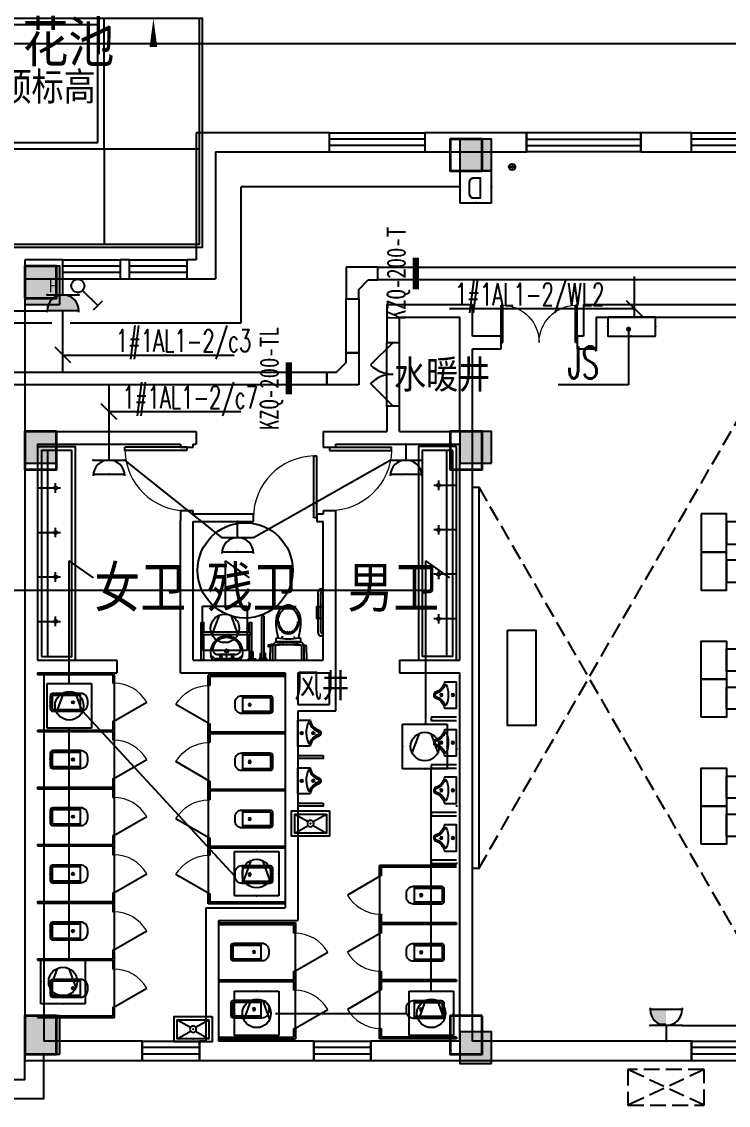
# Model space of a CAD drawing. Extents: x 0 to 302064749, y -59725395 to 1524223.
# Drawn here: x 2115079 to 2126210, y 1491966 to 1509024 of the extents above; entities that cross this region are included whole.
import ezdxf
from ezdxf.enums import TextEntityAlignment as Align

# ---------------------------------------------------------------- set-up
doc = ezdxf.new("R2010")
doc.units = 0
doc.header["$LTSCALE"] = 1000
doc.linetypes.add('DASH', pattern=[0.35, 0.25, -0.1])
for name, color, linetype in [('0-底图', 7, 'Continuous'), ('CABLETRAY', 4, 'Continuous'), ('COLU', 7, 'Continuous'), ('COLU_HATCH', 251, 'Continuous'), ('DIM-照明', 3, 'Continuous'), ('DIM_SYMB', 3, 'Continuous'), ('DOOR_FIRE', 4, 'Continuous'), ('EQUIP-动力', 3, 'Continuous'), ('EQUIP-插座', 3, 'Continuous'), ('EQUIP-消防', 3, 'Continuous'), ('EQUIP-照明', 3, 'Continuous'), ('EQUIP-箱柜', 3, 'Continuous'), ('PUB_TEXT', 7, 'Continuous'), ('STAIR', 2, 'Continuous'), ('TEL_LEAD', 3, 'Continuous'), ('TEXT', 7, 'Continuous'), ('WALL', 2, 'Continuous'), ('WINDOW', 4, 'Continuous'), ('WIRE-照明', 6, 'Continuous'), ('厨卫', 252, 'Continuous'), ('家具', 8, 'Continuous'), ('抗震支吊架', 2, 'Continuous'), ('排水', 153, 'Continuous'), ('看线', 30, 'Continuous'), ('空调外机', 211, 'Continuous')]:
    doc.layers.add(name, color=color, linetype=linetype)
doc.layers.add('砼柱', color=2, linetype='Continuous', lineweight=35)
doc.styles.add('_TCH_DIM', font='SIMPLEX', dxfattribs={"width": 0.8, "height": 5, "bigfont": 'HZTXT'})
doc.styles.add('_TEL_DIM', font='simplex.shx', dxfattribs={"width": 0.8, "height": 3.5, "bigfont": 'gbcbig.shx'})
doc.styles.add('kzcad', font='', dxfattribs={"width": 0.8})
doc.styles.get("Standard").update_dxf_attribs({"font": 'geniso.shx', "bigfont": 'hztxt.shx'})
doc.styles.get('kzcad').set_extended_font_data('SimSun')

# ---------------------------------------------------------------- blocks, each defined once
blk = doc.blocks.new('$equip$00001239')
for p, q in [((-0.5, 1.05), (-0.5, 1)), ((0.5, 1.05), (0.5, 1)), ((0.5, 1), (-0.5, 1)), ((0.5, 0.5), (-0.5, 0.5)), ((0, 0.5), (0, 0))]:
    blk.add_line(p, q)
blk.add_arc((0, 1), 0.5, 180, 0)
for points in [[(0, 0.75), (-0.433, 0.75), (0, 1), (-0.5, 1)], [(0, 0.567), (-0.25, 0.567), (0, 0.75), (-0.433, 0.75)], [(0, 0.5), (0, 0.5), (0, 0.567), (-0.25, 0.567)]]:
    blk.add_solid(points)
at = {"layer": 'EQUIP-照明'}
for p in [(0, 1), (-0.5, 0.5), (0.5, 0.5), (0, 0)]:
    blk.add_point(p, dxfattribs=at)
at = {"layer": 'EQUIP-照明', "flags": 9}
blk.add_attdef('A', (0, 0), '', height=0.00002, dxfattribs=at)
blk = doc.blocks.new('$equip$00002741')
for p, q in [((-0.7, -0.7), (-0.7, 0.7)), ((-0.7, 0.7), (0.7, 0.7)), ((0.7, 0.7), (0.7, -0.7)), ((-0.184, 0.411), (-0.406, -0.194)), ((0.184, 0.411), (0.406, -0.194)), ((0.7, -0.7), (-0.7, -0.7))]:
    blk.add_line(p, q)
at = {"const_width": 0.02}
blk.add_lwpolyline([(-0.7, 0.7), (-0.7, -0.7), (0.7, -0.7), (0.7, 0.7), (-0.7, 0.7), (-0.7, -0.7)], dxfattribs=at)
blk.add_circle((0, 0), 0.45)
for p in [(0, 0.7), (-0.7, 0), (0.7, 0), (0, -0.7)]:
    blk.add_point(p)
at = {"color": 7, "style": '_TEL_DIM', "flags": 1}
for tag in ['A', 'REMARK']:
    blk.add_attdef(tag, text='', height=0.00002, dxfattribs=at).set_placement((0, 0), align=Align.MIDDLE_CENTER)
blk = doc.blocks.new('$equip$00001238')
for p, q in [((0.497, 0.95), (-0.497, 0.95)), ((0.5, 0.5), (-0.5, 0.5)), ((0, 0.5), (0, 0))]:
    blk.add_line(p, q)
blk.add_arc((0, 1), 0.5, 180, 0)
for p in [(0, 0.95), (-0.5, 0.5), (0.5, 0.5), (0, 0)]:
    blk.add_point(p)
at = {"flags": 9}
blk.add_attdef('A', (0, 0), '', height=0.00002, dxfattribs=at)
blk = doc.blocks.new('gfhj')
at = {"layer": 'WIRE-照明'}
blk.add_line((2095261, -1024), (2127296, -1024), dxfattribs=at)
blk = doc.blocks.new('jj')
at = {"layer": '家具', "linetype": 'DASH'}
for points in [[(710804, 819533), (715712, 828033)], [(710804, 825533), (715896, 816713)]]:
    blk.add_lwpolyline(points, dxfattribs=at)
at = {"layer": '家具'}
for points in [[(710704, 819533), (710704, 825533), (710804, 825533), (710804, 819533)], [(714304, 825113), (714304, 824513), (714704, 824513), (714704, 825113)], [(714704, 824988), (714704, 824638), (715054, 824638), (715054, 824988)], [(714304, 824513), (714304, 823913), (714704, 823913), (714704, 824513)], [(714704, 824388), (714704, 824038), (715054, 824038), (715054, 824388)], [(711254, 823283), (711704, 823283), (711704, 821783), (711254, 821783)], [(714304, 822513), (714304, 823113), (714704, 823113), (714704, 822513)], [(714704, 822638), (714704, 822988), (715054, 822988), (715054, 822638)], [(714304, 821913), (714304, 822513), (714704, 822513), (714704, 821913)], [(714704, 822038), (714704, 822388), (715054, 822388), (715054, 822038)], [(714304, 820513), (714304, 821113), (714704, 821113), (714704, 820513)], [(714704, 820638), (714704, 820988), (715054, 820988), (715054, 820638)], [(714304, 819913), (714304, 820513), (714704, 820513), (714704, 819913)], [(714704, 820038), (714704, 820388), (715054, 820388), (715054, 820038)]]:
    blk.add_lwpolyline(points, close=True, dxfattribs=at)
blk = doc.blocks.new('$lvtry$00000202')
at = {"color": 0}
for p, q in [((-110, -40, 0), (-110, -470, 0)), ((100, -30, 0), (-100, -30, 0)), ((110, -470, 0), (110, -40, 0)), ((140, -470, 0), (-140, -470, 0))]:
    blk.add_line(p, q, dxfattribs=at)
at = {"color": 0, "elevation": 0}
blk.add_lwpolyline([(140, -40, 0.414214), (100, 0), (-100, 0, 0.414214), (-140, -40), (-140, -480, 0.414214), (-30, -590), (30, -590, 0.414214), (140, -480)], format="xyb", close=True, dxfattribs=at)
at = {"color": 0}
blk.add_circle((0, -359, 0), 20, dxfattribs=at)
for centre, start, end in [((-100, -40, 0), 90, 180), ((100, -40, 0), 0, 90)]:
    blk.add_arc(centre, 10, start, end, dxfattribs=at)
for p in [(0, 0, 0), (0, -359, 0)]:
    blk.add_point(p, dxfattribs=at)
blk = doc.blocks.new('$TCHSYS$APDOOR2D')
blk.add_line((0.5, 0), (0, 0.866))
at = {"lineweight": 13}
blk.add_arc((0.5, 0), 1, 120, 180, dxfattribs=at)
blk = doc.blocks.new('jjj')
at = {"layer": '家具'}
for p, q in [((710644, 826153), (710644, 822913)), ((710804, 825603), (710444, 825603)), ((710804, 824903), (710444, 824903)), ((710804, 824203), (710444, 824203)), ((710804, 823503), (710444, 823503))]:
    blk.add_line(p, q, dxfattribs=at)
for points in [[(710804, 826213), (710204, 826213), (710204, 822853), (710804, 822853), (710804, 826213)], [(710519, 825678), (710519, 825528)], [(710519, 824978), (710519, 824828)], [(710519, 824278), (710519, 824128)], [(710519, 823578), (710519, 823428)]]:
    blk.add_lwpolyline(points, dxfattribs=at)
blk.add_lwpolyline([(710744, 826153), (710264, 826153), (710264, 822913), (710744, 822913)], close=True, dxfattribs=at)
for centre in [(710519, 825603), (710519, 824903), (710519, 824203), (710519, 823503)]:
    blk.add_circle(centre, 25, dxfattribs=at)
blk = doc.blocks.new('A$C1C523CE6')
at = {"layer": '厨卫'}
for p, q in [((302, 1130), (302, 958)), ((931, 1111), (931, 450, 0)), ((971, 1111), (931, 1111)), ((971, 450, 0), (971, 1111)), ((1105, 1102), (1090, 1117)), ((1160, 1117), (1145, 1102)), ((456, 884), (645, 884)), ((11, 760), (1, 760)), ((11, 700), (1, 700)), ((11, 700), (11, 760)), ((36, 750), (11, 750)), ((16, 710), (11, 710)), ((41, 685), (41, 475, 0)), ((81, 705), (81, 475, 0)), ((467, 770), (444, 770)), ((456, 781), (456, 758)), ((634, 770), (657, 770)), ((645, 781), (645, 758)), ((41, 475), (41, 285)), ((81, 285), (81, 475)), ((951, 430, 0), (951, 430, 0)), ((41, 285, 0), (41, 75, 0)), ((81, 285, 0), (81, 55, 0)), ((11, 60, 0), (1, 60, 0)), ((11, 0, 0), (1, 0, 0)), ((11, 60, 0), (11, 0, 0)), ((16, 50, 0), (11, 50, 0)), ((16, 50, 0), (11, 50, 0)), ((36, 10, 0), (11, 10, 0))]:
    blk.add_line(p, q, dxfattribs=at)
for points in [[(819, 1130), (282, 1130, 0.421203), (259, 1107), (264, 922, 0.384529), (285, 900, 0.020097), (551, 890, 0.020097), (816, 900, 0.384529), (837, 922), (842, 1107, 0.421203)], [(1125, 993), (1125, 993, 0.414214), (1145, 1013), (1145, 1102), (1105, 1102), (1105, 1013, 0.414214)], [(749, 844), (352, 844), (352, 807, 0.472458), (379, 784, -0.097656), (722, 784, 0.472458), (749, 807)], [(551, 307, -0.221073), (451, 353, -0.102493), (395, 459, -0.121565), (397, 590, -0.187395), (480, 701, -0.126952), (551, 719, -0.126952), (621, 701, -0.187395), (704, 590, -0.121565), (706, 459, -0.102493), (650, 353, -0.221073)]]:
    blk.add_lwpolyline(points, format="xyb", close=True, dxfattribs=at)
for points in [[(354, 895, -0.203745), (342, 924), (342, 1130)], [(747, 895, 0.203745), (759, 924), (759, 1130)], [(795, 898, 0.081906), (799, 924), (799, 1130)], [(302, 958), (302, 913), (302, 924, 0.081902), (306, 898)], [(306, 898, 0.32142), (382, 844), (719, 844, 0.300027), (793, 893)], [(352, 898, 0.216674), (382, 884), (414, 884)], [(687, 884), (719, 884, 0.194092), (747, 895)], [(793, 893, 0.019656), (795, 898)], [(390, 786), (366, 671, 0.088113), (356, 473, 0.124068), (415, 339, 0.086475), (483, 282, 0.130408), (551, 265, 0.130408), (618, 282, 0.086475), (686, 339, 0.124068), (745, 473, 0.088113), (735, 671), (712, 786)], [(404, 524, -0.134007), (437, 632, -0.213245), (522, 694, 0.668461), (518, 710, 0.205105), (426, 639, 0.136377), (394, 524)], [(556, 683), (569, 689, 0.801198), (570, 693, 0.05862), (551, 695, 0.05862), (531, 693, 0.801198), (532, 689), (545, 683)], [(707, 524, 0.136377), (675, 639, 0.205105), (583, 710, 0.668461), (579, 694, -0.213245), (664, 632, -0.134007), (697, 524)]]:
    blk.add_lwpolyline(points, format="xyb", dxfattribs=at)
for points in [[(891, 1130), (891, 1117), (1011, 1117), (1011, 1130)], [(913, 1087), (913, 1100), (905, 1100), (905, 1087)], [(926, 1027), (926, 1117), (913, 1117), (913, 1027)], [(975, 1027), (975, 1117), (989, 1117), (989, 1027)], [(989, 1087), (989, 1100), (997, 1100), (997, 1087)], [(1062, 1130), (1062, 1117), (1183, 1117), (1183, 1130)], [(456, 844), (456, 888), (414, 888), (414, 844)], [(645, 844), (645, 888), (687, 888), (687, 844)]]:
    blk.add_lwpolyline(points, close=True, dxfattribs=at)
for points in [[(780, 897), (814, 885), (869, 892), (866, 915), (834, 910)], [(1, 475), (101, 475), (101, 285), (1, 285)]]:
    blk.add_lwpolyline(points, dxfattribs=at)
at = {"layer": '厨卫', "const_width": 20}
blk.add_lwpolyline([(1, 174, 0.39926), (10, 184, 0.39926), (1, 194, 0.39926)], format="xyb", dxfattribs=at)
at = {"layer": '厨卫'}
for centre, radius, start, end in [((16, 685), 25, 0, 90), ((36, 705), 45, 0, 90), ((951, 450, 0), 20, 180.0006, 270.0006), ((951, 450, 0), 20, 269.9999, 0), ((16, 75, 0), 25, 270, 0), ((36, 55, 0), 45, 270, 0)]:
    blk.add_arc(centre, radius, start, end, dxfattribs=at)
blk = doc.blocks.new('x-cw$0$$lvtry$00000178')
for p, q in [((-240, 0), (-270, -79)), ((240, 0), (-240, 0)), ((-237, 0), (239, 0)), ((240, 0), (270, -79)), ((-213, -36), (-271, -91)), ((-179, -23), (181, -23)), ((-141, -105), (141, -105)), ((141, -105), (-141, -105)), ((217, -37), (274, -95))]:
    blk.add_line(p, q)
for centre, radius in [((-99, -65), 16.3), ((2, -172), 31.6), ((101, -65), 16.3)]:
    blk.add_circle(centre, radius)
at = {"lineweight": 13}
blk.add_circle((2, -172), 23, dxfattribs=at)
for centre, radius, start, end in [((28, -152), 307, 166.1751, 244.7296), ((-141, -205), 100, 90, 190.5602), ((-179, -73), 50, 90, 133.181), ((-28, -152), 307, 297.0639, 13.8249), ((141, -205), 100, 349.4398, 90), ((181, -73), 50, 44.5607, 90), ((0, -179), 243, 190.5602, 349.4398), ((0, -201), 250, 245.8071, 296.4628)]:
    blk.add_arc(centre, radius, start, end)
blk.add_point((1, -65, 0))
blk = doc.blocks.new('A$C581F44C0')
at = {"layer": '厨卫'}
for p, q in [((0, 600, 0), (0, 20, 0)), ((40, 600, 0), (0, 600, 0)), ((40, 600, 0), (40, 200, 0)), ((760, 600, 0), (760, 200, 0)), ((800, 600, 0), (760, 600, 0)), ((800, 600, 0), (800, 600, 0)), ((800, 500, 0), (800, 600, 0)), ((800, 500, 0), (800, 20, 0)), ((20, 180, 0), (20, 180, 0)), ((760, 200, 0), (40, 200, 0)), ((780, 180, 0), (780, 180, 0)), ((760, 160, 0), (40, 160, 0)), ((40, 160, 0), (40, 20, 0)), ((760, 160, 0), (760, 20, 0)), ((20, 0, 0), (20, 0, 0)), ((780, 0, 0), (780, 0, 0))]:
    blk.add_line(p, q, dxfattribs=at)
for centre, start, end in [((40, 180, 0), 90, 180), ((40, 180, 0), 180, 270), ((760, 180, 0), 0, 90), ((760, 180, 0), 270, 0), ((20, 20, 0), 180, 270), ((20, 20, 0), 270, 0), ((780, 20, 0), 180, 270), ((780, 20, 0), 270, 0)]:
    blk.add_arc(centre, 20, start, end, dxfattribs=at)
at = {"layer": '厨卫', "xscale": -0.9156193895870736, "yscale": 0.8407079646017699}
blk.add_blockref('x-cw$0$$lvtry$00000178', (402, 600), dxfattribs=at)
blk = doc.blocks.new('$lvtry$00000191')
at = {"color": 0}
for p, q in [((-250, -100, 0), (-39, -219, 0)), ((39, -219, 0), (250, -100, 0)), ((-250, -400, 0), (-39, -281, 0)), ((39, -281, 0), (250, -400, 0))]:
    blk.add_line(p, q, dxfattribs=at)
at = {"color": 0, "elevation": 0}
for points in [[(300, -450), (300, -50), (-300, -50), (-300, -450)], [(250, -400), (250, -100), (-250, -100), (-250, -400)]]:
    blk.add_lwpolyline(points, close=True, dxfattribs=at)
at = {"color": 0}
blk.add_circle((0, -250, 0), 50, dxfattribs=at)
for p in [(0, -100, 0), (0, -250, 0)]:
    blk.add_point(p, dxfattribs=at)
blk = doc.blocks.new('$lvtry$00000222')
at = {"layer": '厨卫', "elevation": 0}
blk.add_lwpolyline([(-205, -191), (-205, 0), (205, 0), (205, -191, 0.268068), (51, -323, -0.317765), (0, -360, -0.317765), (-51, -323, 0.268068)], format="xyb", close=True, dxfattribs=at)
at = {"layer": '厨卫'}
for centre in [(0, -60, 0), (0, -242, 0)]:
    blk.add_circle(centre, 20, dxfattribs=at)
for centre, radius, start, end in [((-152, -175, 0), 10, 114.1084, 248.1394), ((5, -526, 0), 395, 66.6675, 114.1084), ((158, -173, 0), 10, 290.4941, 66.6675), ((-243, -401, 0), 233, 19.2639, 68.1394), ((0, -316, 0), 24, 199.2639, 269.4998), ((0, -316, 0), 24, 270.5002, 340.7361), ((243, -401, 0), 233, 110.4941, 160.7361)]:
    blk.add_arc(centre, radius, start, end, dxfattribs=at)
for p in [(0, -60, 0), (0, -242, 0)]:
    blk.add_point(p, dxfattribs=at)
blk = doc.blocks.new('ng')
at = {"layer": '排水'}
for p, q in [((346041, 781408), (346041, 781308)), ((345991, 781358), (346091, 781358))]:
    blk.add_line(p, q, dxfattribs=at)
blk.add_circle((346041, 781358), 50, dxfattribs=at)
blk = doc.blocks.new('1111')
at = {"layer": 'COLU_HATCH'}
h = blk.add_hatch(color=256, dxfattribs=at)
h.dxf.hatch_style = 1
h.paths.add_polyline_path([(1160442, 1116091), (1160442, 1116591), (1159942, 1116591), (1159942, 1116091)])
h = blk.add_hatch(color=256, dxfattribs=at)
h.dxf.hatch_style = 1
h.paths.add_polyline_path([(1153642, 1113991), (1153642, 1114591), (1153092, 1114591), (1153092, 1113991)])
h = blk.add_hatch(color=256, dxfattribs=at)
h.dxf.hatch_style = 1
h.paths.add_polyline_path([(1153592, 1111491), (1153592, 1111991), (1153092, 1111991), (1153092, 1111491)])
h = blk.add_hatch(color=256, dxfattribs=at)
h.dxf.hatch_style = 1
h.paths.add_polyline_path([(1160442, 1111491), (1160442, 1111991), (1159942, 1111991), (1159942, 1111491)])
h = blk.add_hatch(color=256, dxfattribs=at)
h.dxf.hatch_style = 1
h.paths.add_polyline_path([(1153642, 1102191), (1153642, 1102791), (1153092, 1102791), (1153092, 1102191)])
h = blk.add_hatch(color=256, dxfattribs=at)
h.dxf.hatch_style = 1
h.paths.add_polyline_path([(1160442, 1102041), (1160442, 1102541), (1159942, 1102541), (1159942, 1102041)])
at = {"layer": 'COLU'}
for points in [[(1160442, 1116091), (1160442, 1116591), (1159942, 1116591), (1159942, 1116091)], [(1153642, 1113991), (1153642, 1114591), (1153092, 1114591), (1153092, 1113991)], [(1153592, 1111491), (1153592, 1111991), (1153092, 1111991), (1153092, 1111491)], [(1160442, 1111491), (1160442, 1111991), (1159942, 1111991), (1159942, 1111491)], [(1153642, 1102191), (1153642, 1102791), (1153092, 1102791), (1153092, 1102191)], [(1160442, 1102041), (1160442, 1102541), (1159942, 1102541), (1159942, 1102041)]]:
    blk.add_lwpolyline(points, close=True, dxfattribs=at)
blk = doc.blocks.new('rtyu')
at = {"layer": '砼柱', "lineweight": 35}
for points in [[(2882408, 732240), (2881908, 732240), (2881908, 731740), (2882408, 731740)], [(2882408, 732240), (2881908, 732240), (2881908, 731740), (2882408, 731740)], [(2875708, 730240), (2875208, 730240), (2875208, 729740), (2875708, 729740)], [(2875708, 730240), (2875208, 730240), (2875208, 729740), (2875708, 729740)], [(2875708, 727640), (2875208, 727640), (2875208, 727040), (2875708, 727040)], [(2875708, 727640), (2875208, 727640), (2875208, 727040), (2875708, 727040)], [(2882408, 727640), (2881908, 727640), (2881908, 727040), (2882408, 727040)], [(2882408, 727640), (2881908, 727640), (2881908, 727040), (2882408, 727040)], [(2875708, 718440), (2875208, 718440), (2875208, 717840), (2875708, 717840)], [(2875708, 718440), (2875208, 718440), (2875208, 717840), (2875708, 717840)], [(2882408, 718440), (2881908, 718440), (2881908, 717840), (2882408, 717840)], [(2882408, 718440), (2881908, 718440), (2881908, 717840), (2882408, 717840)]]:
    blk.add_lwpolyline(points, close=True, dxfattribs=at)
blk = doc.blocks.new('A$C6D717843')
at = {"layer": 'TEXT'}
blk.add_blockref('rtyu', (-2821208, -641940), dxfattribs=at)
blk = doc.blocks.new('$WINLIB2D$00000001')
at = {"color": 0}
for points in [[(-0.5, 0.5), (-0.5, -0.5)], [(-0.5, 0.5), (0.5, 0.5)], [(0.5, -0.5), (0.5, 0.5)], [(0.5, 0.1667), (-0.5, 0.1667)], [(0.5, -0.1667), (-0.5, -0.1667)], [(-0.5, -0.5), (0.5, -0.5)]]:
    blk.add_lwpolyline(points, dxfattribs=at)
blk = doc.blocks.new('$DorLib2D$00000001')
for p, q in [((0.45, 0.975), (0.5, 0.975)), ((0.45, 0), (0.45, 0.975)), ((0.5, 0), (0.5, 0.975)), ((0.5, 0), (0.45, 0))]:
    blk.add_line(p, q)
at = {"lineweight": 13}
blk.add_arc((0.475, 0), 0.975, 91.4693, 180, dxfattribs=at)
blk = doc.blocks.new('$DorLib2D$00000116')
at = {"color": 0}
for p, q in [((-0.5, 0), (-0.146, 0.354)), ((0.5, 0), (0.146, 0.354))]:
    blk.add_line(p, q, dxfattribs=at)
for centre, start, end in [((-0.5, 0), 0, 45), ((0.5, 0), 135, 180)]:
    blk.add_arc(centre, 0.5, start, end, dxfattribs=at)
blk = doc.blocks.new('$DorLib2D$00000002')
for p, q in [((-0.5, 0), (-0.5, 0.4875)), ((-0.475, 0.4875), (-0.5, 0.4875)), ((-0.475, 0), (-0.475, 0.4875)), ((0.475, 0), (0.475, 0.4875)), ((0.475, 0.4875), (0.5, 0.4875)), ((0.5, 0), (0.5, 0.4875)), ((-0.5, 0), (-0.475, 0)), ((0.5, 0), (0.475, 0))]:
    blk.add_line(p, q)
at = {"lineweight": 13}
for centre, start, end in [((-0.4875, 0), 0, 88.53072), ((0.4875, 0), 91.46928, 180)]:
    blk.add_arc(centre, 0.4875, start, end, dxfattribs=at)
blk = doc.blocks.new('gfhjghj')
at = {"layer": 'DIM_SYMB'}
blk.add_lwpolyline([(1116482.7, 27403.5, 0, 0, 0), (1119757.7, 27403.5, 0, 0, 0), (1119757.7, 30150.1, 0, 120, 0), (1119757.7, 29700.1, 0, 0, 0)], format="xyseb", dxfattribs=at)
at = {"layer": 'DOOR_FIRE'}
for p, q in [((1123432.7, 24050.1), (1123432.7, 25050.1)), ((1123632.7, 24050.1), (1123632.7, 25050.1))]:
    blk.add_line(p, q, dxfattribs=at)
at = {"layer": 'STAIR'}
for points in [[(1116482.7, 28100.1), (1118982.7, 28100.1), (1118982.7, 30150.1), (1116482.7, 30150.1)], [(1116482.7, 26600.1), (1120482.7, 26600.1), (1120482.7, 30150.1)], [(1116482.7, 26550.1), (1120532.7, 26550.1), (1120532.7, 30150.1), (1118982.7, 30150.1)], [(1118982.7, 28100.1), (1118982.7, 26600.1)], [(1118982.7, 28100.1), (1120482.7, 28100.1)], [(1108932.7, 13850.1), (1108932.7, 13150.1), (1118032.7, 13150.1), (1118032.7, 13850.1)], [(1109232.7, 13850.1), (1109232.7, 13450.1), (1117732.7, 13450.1), (1117732.7, 13850.1)]]:
    blk.add_lwpolyline(points, dxfattribs=at)
for points in [[(1118982.7, 28100.1), (1118982.7, 30150.1), (1116482.7, 30150.1), (1116482.7, 28100.1)], [(1118882.7, 28200.1), (1118882.7, 30050.1), (1116582.7, 30050.1), (1116582.7, 28200.1)]]:
    blk.add_lwpolyline(points, close=True, dxfattribs=at)
at = {"layer": 'WALL'}
for p, q in [((1120432.7, 28350.1), (1120432.7, 26350.1)), ((1122532.7, 28350.1), (1120432.7, 28350.1)), ((1122532.7, 28050.1), (1122532.7, 28350.1)), ((1125632.7, 28350.1), (1124032.7, 28350.1)), ((1124032.7, 28350.1), (1124032.7, 28050.1)), ((1125632.7, 28050.1), (1125632.7, 28350.1)), ((1128232.7, 28350.1), (1127432.7, 28350.1)), ((1127432.7, 28350.1), (1127432.7, 28050.1)), ((1128232.7, 28050.1), (1128232.7, 28350.1)), ((1120732.7, 28050.1), (1120732.7, 26050.1)), ((1120732.7, 28050.1), (1122532.7, 28050.1)), ((1124032.7, 28050.1), (1125632.7, 28050.1)), ((1127432.7, 28050.1), (1128232.7, 28050.1)), ((1118332.7, 26350.1), (1117732.7, 26350.1)), ((1117732.7, 26350.1), (1117732.7, 26050.1)), ((1118332.7, 26050.1), (1118332.7, 26350.1)), ((1119382.7, 26350.1), (1119232.7, 26350.1)), ((1119232.7, 26350.1), (1119232.7, 26050.1)), ((1119382.7, 26050.1), (1119382.7, 26350.1)), ((1120432.7, 26350.1), (1120282.7, 26350.1)), ((1120282.7, 26350.1), (1120282.7, 26050.1)), ((1117732.7, 26050.1), (1118332.7, 26050.1)), ((1119232.7, 26050.1), (1119382.7, 26050.1)), ((1120282.7, 26050.1), (1120732.7, 26050.1)), ((1123432.7, 25650.1), (1123432.7, 25050.1)), ((1123432.7, 25650.1), (1124782.7, 25650.1)), ((1124782.7, 25150.1), (1124782.7, 25650.1)), ((1126532.7, 25650.1), (1141832.7, 25650.1)), ((1126532.7, 25650.1), (1126532.7, 25150.1)), ((1123632.7, 25050.1), (1123632.7, 25450.1)), ((1123632.7, 25450.1), (1124582.7, 25450.1)), ((1124582.7, 25050.1), (1124582.7, 25450.1)), ((1126732.7, 25450.1), (1141632.7, 25450.1)), ((1126732.7, 25450.1), (1126732.7, 24950.1)), ((1125232.7, 25150.1), (1124782.7, 25150.1)), ((1125232.7, 24950.1), (1125232.7, 25150.1)), ((1126532.7, 25150.1), (1126432.7, 25150.1)), ((1126432.7, 25150.1), (1126432.7, 24950.1)), ((1123432.7, 25050.1), (1123632.7, 25050.1)), ((1124582.7, 23650.1), (1124582.7, 25050.1)), ((1124782.7, 24950.1), (1125232.7, 24950.1)), ((1124782.7, 23550.1), (1124782.7, 24950.1)), ((1126432.7, 24950.1), (1126732.7, 24950.1)), ((1123632.7, 24050.1), (1123432.7, 24050.1)), ((1123432.7, 24050.1), (1123432.7, 23650.1)), ((1123632.7, 23650.1), (1123632.7, 24050.1)), ((1117732.7, 23650.1), (1117732.7, 19950.1)), ((1117732.7, 23650.1), (1120282.7, 23650.1)), ((1120282.7, 23650.1), (1120432.7, 23650.1)), ((1120432.7, 23650.1), (1120432.7, 23450.1)), ((1122432.7, 23650.1), (1122432.7, 23400.1)), ((1122432.7, 23650.1), (1123432.7, 23650.1)), ((1123632.7, 23650.1), (1124582.7, 23650.1)), ((1124782.7, 19950.1), (1124782.7, 23550.1)), ((1117932.7, 23450.1), (1117932.7, 20050.1)), ((1117932.7, 23450.1), (1120182.7, 23450.1)), ((1120182.7, 23450.1), (1120182.7, 23400.1)), ((1120182.7, 23400.1), (1120382.7, 23400.1)), ((1120382.7, 23450.1), (1120432.7, 23450.1)), ((1120382.7, 23400.1), (1120382.7, 23450.1)), ((1122432.7, 23400.1), (1122632.7, 23400.1)), ((1122632.7, 23400.1), (1122632.7, 23450.1)), ((1122632.7, 23450.1), (1123532.7, 23450.1)), ((1123532.7, 23450.1), (1124582.7, 23450.1)), ((1124582.7, 20050.1), (1124582.7, 23450.1)), ((1120382.7, 22400.1), (1120182.7, 22400.1)), ((1120182.7, 22400.1), (1120182.7, 22250.1)), ((1120382.7, 22350.1), (1120382.7, 22400.1)), ((1121332.7, 22350.1), (1120382.7, 22350.1)), ((1121332.7, 22230.1), (1121332.7, 22350.1)), ((1122432.7, 22350.1), (1122332.7, 22350.1)), ((1122332.7, 22350.1), (1122332.7, 22230.1)), ((1122632.7, 22400.1), (1122432.7, 22400.1)), ((1122432.7, 22400.1), (1122432.7, 22350.1)), ((1122632.7, 22250.1), (1122632.7, 22400.1)), ((1120182.7, 19850.1), (1120182.7, 22250.1)), ((1120382.7, 22230.1), (1121332.7, 22230.1)), ((1120382.7, 20050.1), (1120382.7, 22230.1)), ((1122332.7, 22230.1), (1122432.7, 22230.1)), ((1122432.7, 20050.1), (1122432.7, 22230.1)), ((1122632.7, 19950.1), (1122632.7, 22250.1)), ((1117932.7, 20050.1), (1119182.7, 20050.1)), ((1119182.7, 20050.1), (1119182.7, 19850.1)), ((1120382.7, 20050.1), (1121932.7, 20050.1)), ((1121932.7, 20050.1), (1122432.7, 20050.1)), ((1123632.7, 20050.1), (1124582.7, 20050.1)), ((1123632.7, 20050.1), (1123632.7, 19850.1)), ((1117732.7, 19950.1), (1117732.7, 13750.1)), ((1118032.7, 19850.1), (1119182.7, 19850.1)), ((1118032.7, 19850.1), (1118032.7, 14050.1)), ((1120182.7, 19850.1), (1121832.7, 19850.1)), ((1121832.7, 19850.1), (1121832.7, 19350.1)), ((1122032.7, 19850.1), (1122032.7, 19350.1)), ((1122032.7, 19850.1), (1122532.7, 19850.1)), ((1122532.7, 19350.1), (1122532.7, 19850.1)), ((1122632.7, 19250.1), (1122632.7, 19950.1)), ((1123632.7, 19850.1), (1124582.7, 19850.1)), ((1124582.7, 14050.1), (1124582.7, 19850.1)), ((1124782.7, 14050.1), (1124782.7, 19950.1)), ((1121832.7, 19350.1), (1121832.7, 16150.1)), ((1122032.7, 19350.1), (1122532.7, 19350.1)), ((1122032.7, 19250.1), (1122632.7, 19250.1)), ((1122032.7, 19250.1), (1122032.7, 15950.1)), ((1120582.7, 16150.1), (1121832.7, 16150.1)), ((1120582.7, 16150.1), (1120582.7, 14050.1)), ((1120782.7, 15950.1), (1122032.7, 15950.1)), ((1120782.7, 15950.1), (1120782.7, 14050.1)), ((1119582.7, 14050.1), (1118032.7, 14050.1)), ((1119582.7, 13750.1), (1119582.7, 14050.1)), ((1120582.7, 14050.1), (1120482.7, 14050.1)), ((1120482.7, 14050.1), (1120482.7, 13750.1)), ((1122282.2, 14050.1), (1120782.7, 14050.1)), ((1122282.2, 13750.1), (1122282.2, 14050.1)), ((1124582.7, 14050.1), (1123182.2, 14050.1)), ((1123182.2, 14050.1), (1123182.2, 13750.1)), ((1128232.7, 14050.1), (1124782.7, 14050.1)), ((1128232.7, 13750.1), (1128232.7, 14050.1)), ((1117732.7, 13750.1), (1119582.7, 13750.1)), ((1120482.7, 13750.1), (1120682.7, 13750.1)), ((1120682.7, 13750.1), (1122282.2, 13750.1)), ((1123182.2, 13750.1), (1124682.7, 13750.1)), ((1124682.7, 13750.1), (1128232.7, 13750.1))]:
    blk.add_line(p, q, dxfattribs=at)
at = {"layer": '厨卫'}
for p, q in [((1117932.7, 19850.1), (1119145.2, 19850.1)), ((1117932.7, 19850.1), (1117932.7, 19825.1)), ((1117932.7, 19825.1), (1119120.2, 19825.1)), ((1119120.2, 19825.1), (1119120.2, 19687.6)), ((1119145.2, 19687.6), (1119145.2, 19850.1)), ((1120620.2, 19652.6), (1120620.2, 19815.1)), ((1121832.7, 19815.1), (1120620.2, 19815.1)), ((1120645.2, 19790.1), (1120645.2, 19652.6)), ((1121832.7, 19790.1), (1120645.2, 19790.1)), ((1119120.2, 19687.6), (1119145.2, 19687.6)), ((1119145.2, 14587.6), (1119145.2, 19687.6)), ((1120620.2, 19652.6), (1120620.2, 16377.6)), ((1120645.2, 19652.6), (1120620.2, 19652.6)), ((1124532.7, 19150.1), (1124132.7, 19150.1)), ((1117932.7, 18950.1), (1119120.2, 18950.1)), ((1117932.7, 18950.1), (1117932.7, 18925.1)), ((1119145.2, 19087.6), (1119120.2, 19087.6)), ((1119120.2, 19087.6), (1119120.2, 18950.1)), ((1119145.2, 18937.6), (1119145.2, 19087.6)), ((1119145.2, 18787.6), (1119145.2, 18937.6)), ((1120620.2, 18902.6), (1120620.2, 19052.6)), ((1120645.2, 19052.6), (1120645.2, 18915.1)), ((1117932.7, 18925.1), (1119120.2, 18925.1)), ((1119120.2, 18925.1), (1119120.2, 18787.6)), ((1119120.2, 18787.6), (1119145.2, 18787.6)), ((1120620.2, 18752.6), (1120620.2, 18915.1)), ((1121832.7, 18915.1), (1120620.2, 18915.1)), ((1120645.2, 18890.1), (1120645.2, 18752.6)), ((1121832.7, 18890.1), (1120645.2, 18890.1)), ((1121832.7, 18915.1), (1121832.7, 18890.1)), ((1120645.2, 18752.6), (1120620.2, 18752.6)), ((1122032.7, 18665.1), (1122032.7, 18640.1)), ((1124532.7, 18665.1), (1124532.7, 18640.1)), ((1122032.7, 18550.1), (1122432.7, 18550.1)), ((1124532.7, 18400.1), (1124132.7, 18400.1)), ((1119145.2, 18187.6), (1119120.2, 18187.6)), ((1119120.2, 18187.6), (1119120.2, 18050.1)), ((1119145.2, 18025.1), (1119145.2, 18187.6)), ((1120620.2, 18002.6), (1120620.2, 18152.6)), ((1120620.2, 18152.6), (1120645.2, 18152.6)), ((1120645.2, 18152.6), (1120645.2, 18015.1)), ((1117932.7, 18050.1), (1119120.2, 18050.1)), ((1117932.7, 18050.1), (1117932.7, 18025.1)), ((1117932.7, 18050.1), (1119145.2, 18050.1)), ((1117932.7, 18050.1), (1117932.7, 18025.1)), ((1117932.7, 18025.1), (1119145.2, 18025.1)), ((1117932.7, 18025.1), (1119120.2, 18025.1)), ((1119120.2, 18025.1), (1119120.2, 17887.6)), ((1119145.2, 17887.6), (1119145.2, 18050.1)), ((1120620.2, 17852.6), (1120620.2, 18002.6)), ((1121832.7, 18015.1), (1120645.2, 18015.1)), ((1121832.7, 17990.1), (1120645.2, 17990.1)), ((1120645.2, 17990.1), (1120645.2, 17852.6)), ((1121832.7, 18015.1), (1121832.7, 17990.1)), ((1119120.2, 17887.6), (1119145.2, 17887.6)), ((1120645.2, 17852.6), (1120620.2, 17852.6)), ((1122032.7, 17800.1), (1122432.7, 17800.1)), ((1124532.7, 17765.1), (1124532.7, 17740.1)), ((1124532.7, 17650.1), (1124132.7, 17650.1)), ((1119145.2, 17287.6), (1119120.2, 17287.6)), ((1119120.2, 17287.6), (1119120.2, 17150.1)), ((1119145.2, 17137.6), (1119145.2, 17287.6)), ((1120620.2, 17090.1), (1120620.2, 17252.6)), ((1120620.2, 17252.6), (1120645.2, 17252.6)), ((1120645.2, 17252.6), (1120645.2, 17115.1)), ((1117932.7, 17150.1), (1119120.2, 17150.1)), ((1117932.7, 17150.1), (1117932.7, 17125.1)), ((1117932.7, 17125.1), (1119120.2, 17125.1)), ((1119120.2, 17125.1), (1119120.2, 16987.6)), ((1119145.2, 16987.6), (1119145.2, 17137.6)), ((1120620.2, 16977.6), (1120620.2, 17127.6)), ((1121832.7, 17090.1), (1120620.2, 17090.1)), ((1121832.7, 17115.1), (1120645.2, 17115.1)), ((1120645.2, 17115.1), (1120645.2, 16977.6)), ((1119120.2, 16987.6), (1119145.2, 16987.6)), ((1120645.2, 16977.6), (1120620.2, 16977.6)), ((1124532.7, 16900.1), (1124132.7, 16900.1)), ((1124532.7, 16815.1), (1123320.2, 16815.1)), ((1123320.2, 16652.6), (1123320.2, 16815.1)), ((1124532.7, 16790.1), (1123320.2, 16790.1)), ((1124532.7, 16815.1), (1123345.2, 16815.1)), ((1124532.7, 16790.1), (1123345.2, 16790.1)), ((1123345.2, 16790.1), (1123345.2, 16652.6)), ((1124532.7, 16865.1), (1124532.7, 16840.1)), ((1124532.7, 16865.1), (1124532.7, 16840.1)), ((1123320.2, 16652.6), (1123320.2, 14252.6)), ((1123345.2, 16652.6), (1123320.2, 16652.6)), ((1119145.2, 16387.6), (1119120.2, 16387.6)), ((1119120.2, 16387.6), (1119120.2, 16250.1)), ((1119145.2, 16225.1), (1119145.2, 16387.6)), ((1120620.2, 16215.1), (1120620.2, 16377.6)), ((1120620.2, 16377.6), (1120645.2, 16377.6)), ((1120645.2, 16377.6), (1120645.2, 16240.1)), ((1117932.7, 16250.1), (1119120.2, 16250.1)), ((1117932.7, 16250.1), (1117932.7, 16225.1)), ((1117932.7, 16250.1), (1119145.2, 16250.1)), ((1117932.7, 16250.1), (1117932.7, 16225.1)), ((1117932.7, 16225.1), (1119145.2, 16225.1)), ((1117932.7, 16225.1), (1119120.2, 16225.1)), ((1119120.2, 16225.1), (1119120.2, 16087.6)), ((1119145.2, 16087.6), (1119145.2, 16250.1)), ((1121832.7, 16215.1), (1120620.2, 16215.1)), ((1121832.7, 16240.1), (1120645.2, 16240.1)), ((1119120.2, 16087.6), (1119145.2, 16087.6)), ((1123320.2, 15890.1), (1123320.2, 16052.6)), ((1123320.2, 16052.6), (1123345.2, 16052.6)), ((1123345.2, 16052.6), (1123345.2, 15915.1)), ((1120782.7, 15915.1), (1121995.2, 15915.1)), ((1120782.7, 15890.1), (1121970.2, 15890.1)), ((1121970.2, 15752.5), (1121970.2, 15890.1)), ((1121995.2, 15915.1), (1121995.2, 15752.5)), ((1123320.2, 15752.6), (1123320.2, 15902.6)), ((1124532.7, 15890.1), (1123320.2, 15890.1)), ((1124532.7, 15915.1), (1123345.2, 15915.1)), ((1124532.7, 15915.1), (1123345.2, 15915.1)), ((1124532.7, 15890.1), (1123345.2, 15890.1)), ((1123345.2, 15890.1), (1123345.2, 15752.6)), ((1124532.7, 15915.1), (1124532.7, 15890.1)), ((1124532.7, 15915.1), (1124532.7, 15890.1)), ((1121995.2, 15752.5), (1121970.2, 15752.5)), ((1121995.2, 14252.5), (1121995.2, 15752.5)), ((1123345.2, 15752.6), (1123320.2, 15752.6)), ((1119145.2, 15487.6), (1119120.2, 15487.6)), ((1119120.2, 15487.6), (1119120.2, 15350.1)), ((1119145.2, 15337.6), (1119145.2, 15487.6)), ((1117932.7, 15350.1), (1119120.2, 15350.1)), ((1117932.7, 15350.1), (1117932.7, 15325.1)), ((1117932.7, 15325.1), (1119120.2, 15325.1)), ((1119120.2, 15325.1), (1119120.2, 15187.6)), ((1119120.2, 15187.6), (1119145.2, 15187.6)), ((1119145.2, 15187.6), (1119145.2, 15337.6)), ((1120782.7, 15015.1), (1121970.2, 15015.1)), ((1120782.7, 15015.1), (1121970.2, 15015.1)), ((1121970.2, 15015.1), (1121970.2, 15152.5)), ((1121970.2, 15152.5), (1121995.2, 15152.5)), ((1121995.2, 15152.5), (1121995.2, 14990.1)), ((1123320.2, 14990.1), (1123320.2, 15152.6)), ((1123320.2, 15152.6), (1123345.2, 15152.6)), ((1123345.2, 15152.6), (1123345.2, 15015.1)), ((1124532.7, 15015.1), (1123345.2, 15015.1)), ((1124532.7, 15015.1), (1123345.2, 15015.1)), ((1124532.7, 15015.1), (1124532.7, 14990.1)), ((1124532.7, 15015.1), (1124532.7, 14990.1)), ((1120782.7, 14990.1), (1121995.2, 14990.1)), ((1120782.7, 14990.1), (1121970.2, 14990.1)), ((1121970.2, 14852.5), (1121970.2, 14990.1)), ((1121995.2, 14852.5), (1121970.2, 14852.5)), ((1121995.2, 15002.5), (1121995.2, 14852.5)), ((1123320.2, 14852.6), (1123320.2, 15002.6)), ((1124532.7, 14990.1), (1123320.2, 14990.1)), ((1123345.2, 14852.6), (1123320.2, 14852.6)), ((1124532.7, 14990.1), (1123345.2, 14990.1)), ((1123345.2, 14990.1), (1123345.2, 14852.6)), ((1119145.2, 14587.6), (1119120.2, 14587.6)), ((1119120.2, 14587.6), (1119120.2, 14450.1)), ((1119145.2, 14425.1), (1119145.2, 14587.6)), ((1117932.7, 14450.1), (1119120.2, 14450.1)), ((1117932.7, 14450.1), (1117932.7, 14425.1)), ((1117932.7, 14425.1), (1119145.2, 14425.1)), ((1121970.2, 14115.1), (1121970.2, 14252.5)), ((1121970.2, 14252.5), (1121995.2, 14252.5)), ((1121995.2, 14252.5), (1121995.2, 14090.1)), ((1123320.2, 14090.1), (1123320.2, 14252.6)), ((1123320.2, 14252.6), (1123345.2, 14252.6)), ((1123345.2, 14252.6), (1123345.2, 14115.1)), ((1120782.7, 14115.1), (1121970.2, 14115.1)), ((1120782.7, 14090.1), (1121995.2, 14090.1)), ((1124532.7, 14090.1), (1123320.2, 14090.1)), ((1124532.7, 14115.1), (1123345.2, 14115.1)), ((1124532.7, 14115.1), (1124532.7, 14090.1))]:
    blk.add_line(p, q, dxfattribs=at)
for points in [[(1124132.7, 19150.1), (1124132.7, 19100.1), (1124532.7, 19100.1)], [(1122432.7, 18550.1), (1122432.7, 18500.1), (1122032.7, 18500.1)], [(1124132.7, 18400.1), (1124132.7, 18350.1), (1124532.7, 18350.1)], [(1122432.7, 17800.1), (1122432.7, 17750.1), (1122032.7, 17750.1)], [(1124132.7, 17650.1), (1124132.7, 17600.1), (1124532.7, 17600.1)], [(1124132.7, 16900.1), (1124132.7, 16850.1), (1124532.7, 16850.1)]]:
    blk.add_lwpolyline(points, dxfattribs=at)
at = {"layer": '家具'}
blk.add_circle((1121202.4, 21463.1), 750, dxfattribs=at)
at = {"layer": '看线', "linetype": 'Continuous'}
blk.add_line((1117732.7, 26250.1), (1117732.7, 23650.1), dxfattribs=at)
at = {"layer": '空调外机', "linetype": 'DASH'}
for p, q in [((1128430.2, 13605.1), (1127230.2, 13042.6)), ((1128430.2, 13042.6), (1127230.2, 13605.1))]:
    blk.add_line(p, q, dxfattribs=at)
blk.add_lwpolyline([(1128430.2, 13605.1), (1127230.2, 13605.1), (1127230.2, 13042.6), (1128430.2, 13042.6)], close=True, dxfattribs=at)
for name, p in [('A$C6D717843', (1063732.7, -62049.9)), ('1111', (-35359.3, -1088341))]:
    blk.add_blockref(name, p)
at = {"layer": 'DOOR_FIRE', "xscale": 1000, "yscale": 1000, "zscale": 200, "rotation": 90}
blk.add_blockref('$DorLib2D$00000116', (1123532.7, 24550.1), dxfattribs=at)
at = {"layer": 'WINDOW'}
for name, p, xscale, yscale, zscale, rotation in [('$WINLIB2D$00000001', (1123282.7, 28200.1), -1500, 300, 300, 180), ('$WINLIB2D$00000001', (1126532.7, 28200.1), 1800, 300, 300, 180), ('$WINLIB2D$00000001', (1129532.7, 28200.1), -2600, 300, 300, 180), ('$WINLIB2D$00000001', (1118782.7, 26200.1), -900, 300, 300, 180.0000000256773), ('$WINLIB2D$00000001', (1119832.7, 26200.1), -900, 300, 300, 180.0000000256773), ('$DorLib2D$00000002', (1125832.7, 25050.1), -1200, 1200, 200, 1.580815478519071e-08), ('$DorLib2D$00000001', (1120282.7, 22900.1), 1000, 1000, 200, 90), ('$DorLib2D$00000001', (1122532.7, 22900.1), -1000, 1000, 200, 270), ('$DorLib2D$00000001', (1121832.7, 22290.1), 1000, 1000, 120, 1.579481245565448e-08), ('$WINLIB2D$00000001', (1120032.7, 13900.1), 900, 300, 300, 1.581166325130419e-08), ('$WINLIB2D$00000001', (1122732.2, 13900.1), 900, 300, 300, 1.248142785479945e-08), ('$WINLIB2D$00000001', (1129532.7, 13900.1), 2600, 300, 300, 1.248150601583938e-08)]:
    blk.add_blockref(name, p, dxfattribs=dict(at, xscale=xscale, yscale=yscale, zscale=zscale, rotation=rotation))
at = {"layer": '厨卫'}
for name, p, rotation in [('A$C1C523CE6', (1122433.3, 21180.1), 180), ('$lvtry$00000202', (1118132.7, 19385.1), 89.9999994133869), ('$lvtry$00000222', (1122032.7, 18900.3, 0), 90.00000058654038), ('$lvtry$00000202', (1118132.7, 18485.1), 89.9999994133869), ('$lvtry$00000222', (1122032.7, 18150.3, 0), 90.00000058654038), ('$lvtry$00000202', (1118132.7, 17585.1), 89.9999994133869), ('$lvtry$00000202', (1118132.7, 16685.1), 89.9999994133869), ('$lvtry$00000202', (1118132.7, 15785.1), 89.9999994133869), ('$lvtry$00000202', (1118132.7, 14885.1), 89.9999994133869)]:
    blk.add_blockref(name, p, dxfattribs=dict(at, rotation=rotation))
at = {"layer": '厨卫', "xscale": -1}
for name, p, rotation in [('A$C581F44C0', (1120509.6, 20650.1), 180), ('$lvtry$00000222', (1124532.7, 19500.3, 0), 269.9999994134596), ('$lvtry$00000202', (1121632.7, 19350.1), 270.0000005866131), ('$lvtry$00000222', (1124532.7, 18750.3, 0), 269.9999994134596), ('$lvtry$00000202', (1121632.7, 18450.1), 270.0000005866131), ('$lvtry$00000222', (1124532.7, 18000.3, 0), 269.9999994134596), ('$lvtry$00000202', (1121632.7, 17550.1), 270.0000005866131), ('$lvtry$00000191', (1122232.7, 17227.3), 180), ('$lvtry$00000222', (1124532.7, 17250.3, 0), 269.9999994134596), ('$lvtry$00000202', (1121632.7, 16675.1), 270.0000005866131), ('$lvtry$00000202', (1124332.7, 16350.1), 270.0000005866131), ('$lvtry$00000202', (1120982.7, 15455), 90.00000058661308), ('$lvtry$00000202', (1124332.7, 15450.1), 270.0000005866131), ('$lvtry$00000202', (1120982.7, 14555), 90.00000058661308), ('$lvtry$00000202', (1124332.7, 14550.1), 270.0000005866131), ('$lvtry$00000191', (1120382.7, 13990.1), 180)]:
    blk.add_blockref(name, p, dxfattribs=dict(at, rotation=rotation))
at = {"layer": '厨卫', "yscale": 600, "zscale": 25}
for p, xscale, rotation in [((1119132.7, 19387.6), 600, 270.0000003994681), ((1120632.7, 19352.6), -600, 89.99999960053185), ((1119132.7, 18487.6), 600, 270.0000005866021), ((1120632.7, 18452.6), -600, 89.99999960053185), ((1119132.7, 17587.6), 600, 270.0000003994681), ((1120632.7, 17552.6), -600, 89.99999941339789), ((1119132.7, 16687.6), 600, 270.0000005866021), ((1120632.7, 16677.6), -600, 89.99999941339789), ((1123332.7, 16352.6), 600, 90.0000005866021), ((1119132.7, 15787.6), 600, 270.0000003994681), ((1121982.7, 15452.6), 600, 270.0000003994681), ((1123332.7, 15452.6), 600, 90.0000005866021), ((1119132.7, 14887.6), 600, 270.0000005866021), ((1121982.7, 14552.6), 600, 270.0000005866021), ((1123332.7, 14552.6), 600, 90.0000005866021)]:
    blk.add_blockref('$TCHSYS$APDOOR2D', p, dxfattribs=dict(at, xscale=xscale, rotation=rotation))
at = {"layer": '家具'}
for name, p in [('jj', (414078.6, -802762.5)), ('jjj', (413728.6, -802802.5))]:
    blk.add_blockref(name, p, dxfattribs=at)
at = {"layer": '家具', "rotation": 180}
blk.add_blockref('jjj', (1828736.9, 846262.6), dxfattribs=at)
at = {"layer": '排水'}
blk.add_blockref('ng', (779366.2, -753545.3), dxfattribs=at)
at = {"layer": 'PUB_TEXT'}
for s, height, p in [('花池', 723.4, (1117695.5, 29393.5)), ('水暖井', 506.38, (1123544.9, 24276.4)), ('女卫', 723.4, (1118826.9, 20811.4)), ('残卫', 723.4, (1120598.9, 20811.4)), ('男卫', 723.4, (1122813.9, 20811.4)), ('风井', 434.04, (1121975.5, 19418.6))]:
    blk.add_text(s, height=height, dxfattribs=at).set_placement(p)
at = {"layer": 'PUB_TEXT', "style": '_TCH_DIM'}
blk.add_text('花池顶标高', height=506.38, dxfattribs=at).set_placement((1116317.9, 28807.6))
blk = doc.blocks.new('$equip$00002928')
for p, q in [((-0.75, 0.6), (-0.75, 0)), ((0.75, 0.6), (-0.75, 0.6)), ((0.75, 0), (0.75, 0.6)), ((-0.75, 0), (0.75, 0))]:
    blk.add_line(p, q)
at = {"const_width": 0.04}
blk.add_lwpolyline([(-0.75, 0.6), (-0.75, 0), (0.75, 0), (0.75, 0.6), (-0.75, 0.6), (-0.75, 0)], dxfattribs=at)
for p in [(0, 0.6), (-0.75, 0.3), (0.75, 0.3), (0, 0)]:
    blk.add_point(p)
at = {"color": 7, "style": '_TEL_DIM', "flags": 1}
for tag in ['A', 'REMARK']:
    blk.add_attdef(tag, text='', height=0.00002, dxfattribs=at).set_placement((0, 0), align=Align.MIDDLE_CENTER)
blk = doc.blocks.new('$equip$00001764')
for p, q in [((-0.5, 1.05), (-0.5, 1)), ((0.5, 1.05), (0.5, 1)), ((-0.5, 1), (0.5, 1)), ((0.5, 0.5), (-0.5, 0.5)), ((0, 0.5), (0, 0))]:
    blk.add_line(p, q)
blk.add_arc((0, 1), 0.5, 180, 0)
for p in [(-0.5, 0.5), (0.5, 0.5), (0, 0)]:
    blk.add_point(p)
for points in [[(0.433, 0.75), (-0.433, 0.75), (0.5, 1), (-0.5, 1)], [(0.25, 0.567), (-0.25, 0.567), (0.433, 0.75), (-0.433, 0.75)], [(0, 0.5), (0, 0.5), (0.25, 0.567), (-0.25, 0.567)]]:
    blk.add_solid(points)
at = {"color": 7, "style": '_TEL_DIM'}
blk.add_attdef('$TEXT$', text='', height=0.4, dxfattribs=at).set_placement((0.303, 0.211), align=Align.MIDDLE_CENTER)
at = {"color": 7, "style": '_TEL_DIM', "flags": 1}
blk.add_attdef('A', text='', height=0.00002, dxfattribs=at).set_placement((0, 0), align=Align.MIDDLE_CENTER)
blk = doc.blocks.new('$equip$00002327')
for p, q in [((0.147, 0.356), (0.625, 0.833)), ((0.484, 0.975), (0.766, 0.692))]:
    blk.add_line(p, q)
blk.add_circle((0, 0.208), 0.208)
for p in [(0, 0.417), (-0.208, 0.208), (0, 0), (0.208, 0.208)]:
    blk.add_point(p)
at = {"color": 7, "flags": 1}
blk.add_attdef('A', text='', height=0.00002, dxfattribs=at).set_placement((0, 0), align=Align.MIDDLE_CENTER)
blk = doc.blocks.new('$equip$00002755')
for p, q in [((0.5, 0.5), (-0.5, 0.5)), ((-0.5, 0.5), (-0.5, -0.5)), ((0.5, -0.5), (0.5, 0.5)), ((-0.5, -0.5), (0.5, -0.5))]:
    blk.add_line(p, q)
at = {"const_width": 0.04}
blk.add_lwpolyline([(-0.5, 0.5), (0.5, 0.5), (0.5, -0.5), (-0.5, -0.5), (-0.5, 0.5), (0.5, 0.5)], dxfattribs=at)
for p in [(0, 0.5), (-0.5, 0), (0.5, 0), (-0.027, -0.5)]:
    blk.add_point(p)
at = {"color": 7}
blk.add_attdef('$TEXT$', text='', height=0.4, dxfattribs=at).set_placement((0.026, -0.008), align=Align.MIDDLE_CENTER)
at = {"color": 7, "flags": 1}
for tag, height, p in [('A', 0.00002, (0, 0)), ('B', 0.4, (0.755, -0.254))]:
    blk.add_attdef(tag, text='', height=height, dxfattribs=at).set_placement(p, align=Align.MIDDLE_CENTER)

msp = doc.modelspace()

# ---------------------------------------------------------------- linework, layer by layer
at = {"layer": 'CABLETRAY'}
for p, q in [((2120688, 1505159), (2120188, 1505159)), ((2120188, 1505159), (2120188, 1504659)), ((2120688, 1504959), (2120688, 1505159)), ((2120688, 1504959), (2120688, 1505159)), ((2120688, 1505159), (2140954, 1505159)), ((2120388, 1504809), (2120538, 1504959)), ((2120538, 1504959), (2120688, 1504959)), ((2140954, 1504959), (2120688, 1504959)), ((2120188, 1504659), (2120388, 1504659)), ((2120188, 1503809), (2120188, 1504659)), ((2120188, 1504659), (2120388, 1504659)), ((2120388, 1504659), (2120388, 1504809)), ((2120388, 1504659), (2120388, 1503809)), ((2120388, 1503809), (2120188, 1503809)), ((2120188, 1503659), (2120188, 1503809)), ((2120188, 1503809), (2120388, 1503809)), ((2120388, 1503809), (2120388, 1503309)), ((2120038, 1503509), (2120188, 1503659)), ((2099192, 1503509), (2119888, 1503509)), ((2119888, 1503509), (2119888, 1503309)), ((2119888, 1503309), (2119888, 1503509)), ((2119888, 1503509), (2120038, 1503509)), ((2119888, 1503309), (2099192, 1503309)), ((2120388, 1503309), (2119888, 1503309))]:
    msp.add_line(p, q, dxfattribs=at)
at = {"layer": 'DIM-照明'}
for p, q in [((2124855, 1504383), (2124608, 1504630)), ((2115853, 1503653), (2115606, 1503900)), ((2116578, 1502761), (2116331, 1503008)), ((2121444, 1500072), (2113990, 1500072))]:
    msp.add_line(p, q, dxfattribs=at)
for points in [[(2124434, 1504506), (2121816, 1504506)], [(2124732, 1504506), (2124434, 1504506)], [(2115730, 1503776), (2116053, 1503776)], [(2116053, 1503776), (2118425, 1503776)], [(2116455, 1502885), (2116582, 1502885)], [(2116582, 1502885), (2118531, 1502885)]]:
    msp.add_lwpolyline(points, dxfattribs=at)
at = {"layer": 'TEL_LEAD'}
for p, q in [((2124639, 1504183), (2124639, 1503309)), ((2124639, 1503309), (2123529, 1503309))]:
    msp.add_line(p, q, dxfattribs=at)
at = {"layer": 'TEL_LEAD', "const_width": 40}
msp.add_lwpolyline([(2124639, 1504203, 1), (2124639, 1504163, 1)], format="xyb", close=True, dxfattribs=at)
at = {"layer": 'WIRE-照明'}
for p, q in [((2121980, 1506424), (2118537, 1506424)), ((2118537, 1504285), (2118537, 1506424)), ((2124732, 1504355), (2124732, 1505010)), ((2114113, 1504474), (2115480, 1504474)), ((2115730, 1503509), (2115730, 1504474)), ((2103380, 1504285), (2115553, 1504285)), ((2115842, 1504285), (2118537, 1504285)), ((2116455, 1502374), (2116455, 1503309)), ((2118231, 1500904), (2116705, 1502124)), ((2118731, 1500904), (2120884, 1502124)), ((2115830, 1498605), (2115830, 1500537)), ((2116209, 1500272), (2115830, 1500537)), ((2118291, 1499824), (2118291, 1500537)), ((2118670, 1500272), (2118291, 1500537)), ((2121444, 1497964), (2121444, 1500537)), ((2121823, 1500272), (2121444, 1500537)), ((2116180, 1498021), (2116039, 1498173)), ((2118430, 1495580, 0), (2116180, 1498021)), ((2115830, 1494274), (2115830, 1497905)), ((2121530, 1493764), (2121530, 1497264)), ((2118440, 1495569, 0), (2118430, 1495580, 0)), ((2115923, 1494249), (2115923, 1494264)), ((2119076, 1493414), (2121126, 1493414)), ((2125480, 1493224), (2131980, 1493224))]:
    msp.add_line(p, q, dxfattribs=at)
at = {"layer": '抗震支吊架', "color": 2, "const_width": 100}
for points in [[(2121288, 1504809), (2121288, 1505309)], [(2119288, 1503159), (2119288, 1503659)]]:
    msp.add_lwpolyline(points, dxfattribs=at)

# ---------------------------------------------------------------- block references
at = {"layer": '0-底图'}
for name, p in [('gfhjghj', (997397, 1478924)), ('gfhj', (2624, 1509706))]:
    msp.add_blockref(name, p, dxfattribs=at)
at = {"layer": 'EQUIP-动力', "xscale": 500, "yscale": 500, "zscale": 500}
for p in [(2118280, 1499474), (2115830, 1498255), (2121430, 1497614), (2118780, 1495614), (2115730, 1493914), (2118780, 1493414), (2121530, 1493414)]:
    msp.add_blockref('$equip$00002741', p, dxfattribs=at)
at = {"layer": 'EQUIP-插座'}
ref = msp.add_blockref('$equip$00001764', (2115730, 1504974), dxfattribs=dict(at, xscale=500, yscale=500, zscale=500, rotation=180))
ref.add_attrib('$TEXT$', 'F', dxfattribs={"layer": '0', "color": 7, "height": 200, "style": '_TEL_DIM'}).set_placement((2115578, 1504868), align=Align.MIDDLE_CENTER)
at = {"layer": 'EQUIP-插座', "xscale": 500, "yscale": 500, "zscale": 500, "rotation": 180}
for p in [(2116455, 1502374), (2121134, 1502374), (2118481, 1501154)]:
    msp.add_blockref('$equip$00001238', p, dxfattribs=at)
at = {"layer": 'EQUIP-插座', "xscale": 500, "yscale": 500, "zscale": 500}
msp.add_blockref('$equip$00001239', (2125230, 1492974), dxfattribs=at)
at = {"layer": 'EQUIP-消防', "ltscale": 5}
ref = msp.add_blockref('$equip$00002755', (2122230, 1506424), dxfattribs=dict(at, xscale=500, yscale=500, zscale=500, rotation=180))
ref.add_attrib('$TEXT$', 'D', dxfattribs={"layer": '0', "color": 7, "height": 350, "rotation": 180}).set_placement((2122217, 1506405), align=Align.MIDDLE_CENTER)
at = {"layer": 'EQUIP-照明', "xscale": 500, "yscale": 500, "zscale": 500, "rotation": 270}
msp.add_blockref('$equip$00002327', (2115860, 1504866), dxfattribs=at)
at = {"layer": 'EQUIP-箱柜', "xscale": 500, "yscale": 500, "zscale": 500}
msp.add_blockref('$equip$00002928', (2124686, 1504074), dxfattribs=at)

# ---------------------------------------------------------------- texts
at = {"layer": 'DIM-照明', "color": 7, "style": '_TEL_DIM', "width": 0.64}
for s, p in [('1#1AL1-2/WL2', (2121904, 1504556)), ('1#1AL1-2/c3', (2116563, 1503826)), ('1#1AL1-2/c7', (2116669, 1502935))]:
    msp.add_text(s, height=350, dxfattribs=at).set_placement(p)
at = {"layer": 'TEL_LEAD', "color": 7, "style": '_TEL_DIM', "width": 0.64}
msp.add_text('JS', height=500, dxfattribs=at).set_placement((2123679, 1503409))
at = {"layer": '抗震支吊架', "color": 2, "style": 'kzcad', "width": 0.8}
for s, p in [('KZQ-200-T', (2121128, 1505059)), ('KZQ-200-TL', (2119128, 1503409))]:
    msp.add_text(s, height=300, rotation=89.8854, dxfattribs=at).set_placement(p, align=Align.CENTER)

doc.saveas('drawing.dxf')
